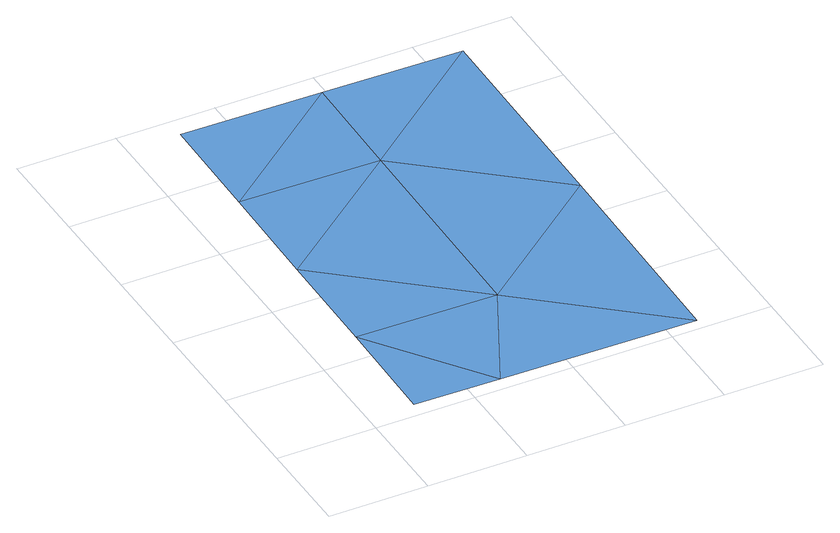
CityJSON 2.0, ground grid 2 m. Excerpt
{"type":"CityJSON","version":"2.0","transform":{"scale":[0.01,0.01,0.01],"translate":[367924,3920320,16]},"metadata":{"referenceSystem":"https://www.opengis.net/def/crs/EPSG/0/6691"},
"CityObjects":{
"waterbody1":{"type":"WaterBody","attributes":{"name":"9","class":"1140","function":"1","WaterBodyRiverFloodingRiskAttribute.description":"5","WaterBodyRiverFloodingRiskAttribute.rankOrg":"2","WaterBodyRiverFloodingRiskAttribute.adminType":"2","WaterBodyRiverFloodingRiskAttribute.scale":"L1"},"geometry":[{"type":"MultiSurface","lod":"1","boundaries":[[[0,1,2]],[[3,4,5]],[[6,7,3]],[[8,2,1]],[[9,8,1]],[[10,5,0]],[[5,4,1]],[[1,4,9]],[[8,9,11]],[[6,3,5]],[[6,5,10]],[[0,5,1]]]}]}
},
"vertices":[
[669,486,30],[382,259,30],[662,24,30],[105,726,30],[101,495,30],[388,721,30],[392,953,30],[108,957,30],[268,30,30],[98,263,30],[675,948,30],[94,32,30]
]}
